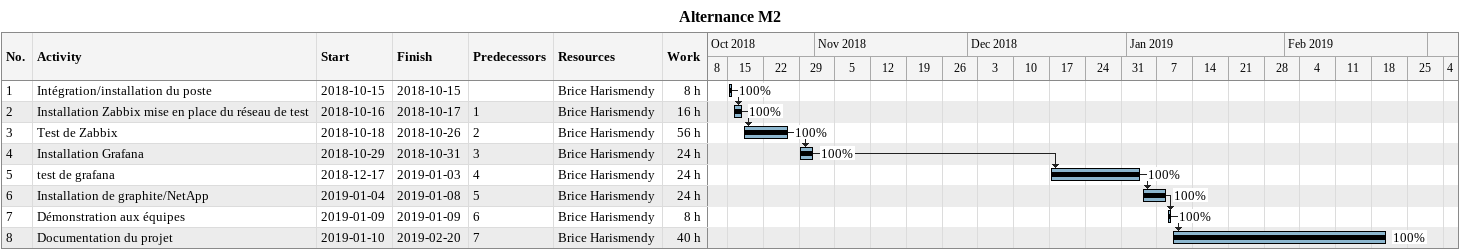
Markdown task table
Alternance M2

| ID | Task | Start | Finish | Predecessors | Resources | % complete | Work (h) |
|---|---|---|---|---|---|---|---|
| 1 | Intégration/installation du poste | 2018-10-15 | 2018-10-15 |  | Brice Harismendy | 100 | 8 |
| 2 | Installation Zabbix mise en place du réseau de test | 2018-10-16 | 2018-10-17 | 1 | Brice Harismendy | 100 | 16 |
| 3 | Test de Zabbix | 2018-10-18 | 2018-10-26 | 2 | Brice Harismendy | 100 | 56 |
| 4 | Installation Grafana | 2018-10-29 | 2018-10-31 | 3 | Brice Harismendy | 100 | 24 |
| 5 | test de grafana | 2018-12-17 | 2019-01-03 | 4 | Brice Harismendy | 100 | 24 |
| 6 | Installation de graphite/NetApp | 2019-01-04 | 2019-01-08 | 5 | Brice Harismendy | 100 | 24 |
| 7 | Démonstration aux équipes | 2019-01-09 | 2019-01-09 | 6 | Brice Harismendy | 100 | 8 |
| 8 | Documentation du projet | 2019-01-10 | 2019-02-20 | 7 | Brice Harismendy | 100 | 40 |
